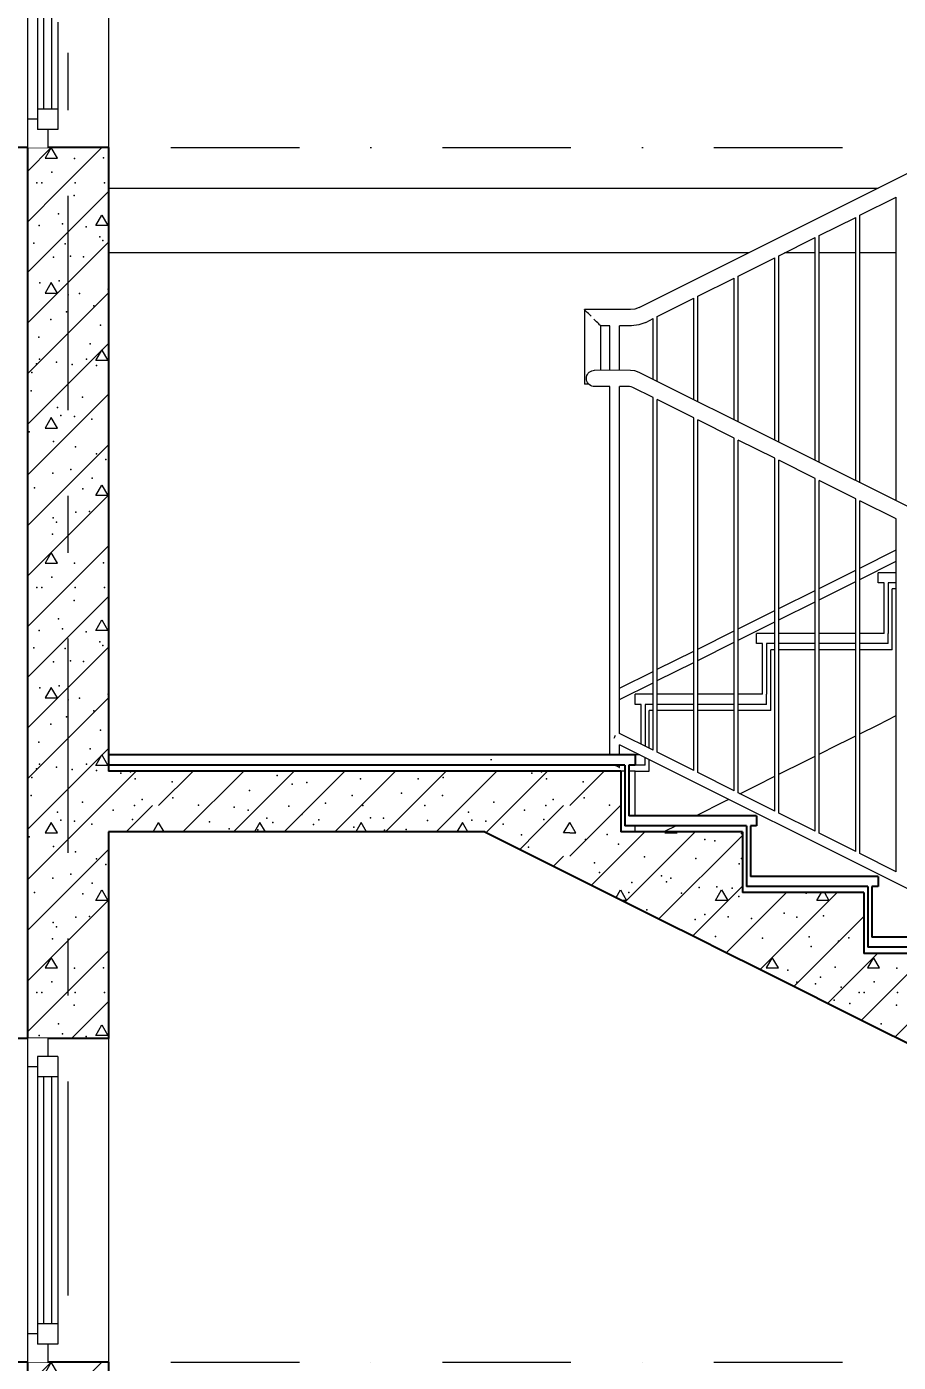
# Model space of a CAD drawing. Header units: millimetres. Extents: x 18162 to 7085488, y 72188 to 247925.
# Drawn here: x 3665227 to 3667379, y 95118 to 98417 of the extents above; entities that cross this region are included whole.
import ezdxf
from ezdxf.enums import TextEntityAlignment as Align

# ---------------------------------------------------------------- set-up
doc = ezdxf.new("R2010")
doc.units = ezdxf.units.MM
doc.header["$MEASUREMENT"] = 0
for name, pattern in [('Dot & Dashed', [670.277762, 317.5, -176.388889, 0, -176.388874]), ('Double Dashed', [1093.611073, 529.166651, -211.666656, 141.111112, -211.666656]), ('Wipeout_Contour', [1000, 0, -1000])]:
    doc.linetypes.add(name, pattern=pattern)
for name, color, linetype in [('Archicad Windows', 7, 'Continuous'), ('Interior - Stair & Railing', 7, 'Continuous'), ('Structural - Bearing', 7, 'Continuous'), ('Structural - Grid', 7, 'Continuous'), ('Structural - Stair & Railing', 7, 'Continuous')]:
    doc.layers.add(name, color=color, linetype=linetype)
doc.styles.add('GENERATED_STYLE_3', font='', dxfattribs={"width": 0.8})
doc.styles.get('GENERATED_STYLE_3').set_extended_font_data('ISOCPEUR MON')
doc.dimstyles.new('GENERATED_STYLE__7', dxfattribs={"dimtxt": 220.000005, "dimasz": 114, "dimexe": 0.18, "dimexo": 342.629951, "dimgap": 0, "dimtad": 1, "dimdec": 0, "dimzin": 0, "dimdsep": 46, "dimtxsty": 'GENERATED_STYLE_3', "dimblk": 'ARROWHEAD_2', "dimblk1": 'ARROWHEAD_2', "dimblk2": 'ARROWHEAD_2', "dimcen": 0.09, "dimclrd": 13, "dimclre": 13, "dimclrt": 13, "dimadec": 0, "dimazin": 0, "dimtfac": 1, "dimtdec": 4, "dimtmove": 0, "dimatfit": 3, "dimfxl": 1, "dimtolj": 1, "dimtzin": 0, "dimarcsym": 0})
pattern_1 = [(45, (3761974.73, 95468), (-111.36932, 111.36932), [0, -105, 0, -157.5]), (110, (3762324.73, 95468), (148.0016, 53.86817), [0, -77, 0, -133])]

# ---------------------------------------------------------------- blocks, each defined once
blk = doc.blocks.new('*X863', base_point=(3761974.7, 95118))
at = {"layer": 'Structural - Bearing', "color": 7, "linetype": 'Continuous', "lineweight": 9}
for p, q in [((3665229.1, 98059.3), (3665287.7, 98118)), ((3665287.7, 98118), (3665272.9, 98092)), ((3665302.9, 98092.1), (3665287.8, 98118)), ((3665312.7, 98018), (3665412.7, 98118)), ((3665272.9, 98092), (3665302.9, 98092.1))]:
    blk.add_line(p, q, dxfattribs=at)
for p in [(3665345, 98091.5), (3665417.2, 98092.6), (3665289, 98057.4), (3665252.3, 98031.3), (3665264.4, 98031.4), (3665347.1, 98031.3), (3665419.2, 98031.3)]:
    blk.add_point(p, dxfattribs=at)
blk = doc.blocks.new('*X1024', base_point=(3761974.7, 95118))
at = {"layer": 'Structural - Bearing', "color": 7, "linetype": 'Continuous', "lineweight": 9}
for p, q in [((3665229.1, 95059.3), (3665287.8, 95118)), ((3665287.8, 95118), (3665272.9, 95092)), ((3665302.9, 95092), (3665287.8, 95118)), ((3665312.8, 95018), (3665412.8, 95118)), ((3665272.9, 95092), (3665302.9, 95092))]:
    blk.add_line(p, q, dxfattribs=at)
for p in [(3665345, 95091.4), (3665417.2, 95092.6), (3665289, 95057.3), (3665252.3, 95031.2), (3665264.4, 95031.4), (3665347.1, 95031.2), (3665419.2, 95031.2)]:
    blk.add_point(p, dxfattribs=at)
blk = doc.blocks.new('*X1025', base_point=(3761974.7, 95118))
at = {"layer": 'Structural - Bearing', "color": 7, "linetype": 'Continuous', "lineweight": 9}
for p, q in [((3665229.1, 97934.3), (3665312.7, 98018)), ((3665229.1, 97809.3), (3665429.1, 98009.3)), ((3665397.6, 97925.4), (3665412.8, 97951.4)), ((3665412.8, 97951.4), (3665427.7, 97925.4)), ((3665427.7, 97925.4), (3665397.6, 97925.4)), ((3665229.1, 97684.3), (3665429.1, 97884.3)), ((3665287.8, 97784.7), (3665272.9, 97758.7)), ((3665302.9, 97758.7), (3665287.8, 97784.7)), ((3665229.1, 97559.3), (3665429.1, 97759.3)), ((3665272.9, 97758.7), (3665302.9, 97758.7)), ((3665229.1, 97434.3), (3665429.1, 97634.3)), ((3665397.6, 97592.1), (3665412.8, 97618.1)), ((3665412.8, 97618.1), (3665427.7, 97592)), ((3665427.7, 97592), (3665397.6, 97592.1)), ((3665229.1, 97309.3), (3665429.1, 97509.3)), ((3665287.8, 97451.4), (3665272.9, 97425.4)), ((3665302.9, 97425.4), (3665287.8, 97451.4)), ((3665272.9, 97425.4), (3665302.9, 97425.4)), ((3665229.1, 97184.3), (3665429.1, 97384.3)), ((3665397.6, 97258.7), (3665412.8, 97284.7)), ((3665412.8, 97284.7), (3665427.7, 97258.7)), ((3665287.8, 97118), (3665429.1, 97259.3)), ((3665427.7, 97258.7), (3665397.6, 97258.7)), ((3665229.1, 96934.3), (3665412.8, 97118)), ((3665229.1, 97059.3), (3665287.8, 97118)), ((3665287.8, 97118), (3665272.9, 97092)), ((3665302.9, 97092), (3665287.8, 97118)), ((3665412.8, 97118), (3665429.1, 97134.3)), ((3665272.9, 97092), (3665302.9, 97092)), ((3665229.1, 96809.3), (3665429.1, 97009.3)), ((3665397.6, 96925.4), (3665412.8, 96951.4)), ((3665412.8, 96951.4), (3665427.7, 96925.3)), ((3665427.7, 96925.3), (3665397.6, 96925.4)), ((3665229.1, 96684.3), (3665429.1, 96884.3)), ((3665287.8, 96784.7), (3665272.9, 96758.7)), ((3665302.9, 96758.7), (3665287.8, 96784.7)), ((3665229.1, 96559.3), (3665429.1, 96759.3)), ((3665272.9, 96758.7), (3665302.9, 96758.7)), ((3665229.1, 96434.3), (3665429.1, 96634.3)), ((3665397.6, 96592), (3665412.8, 96618)), ((3665412.8, 96618), (3665427.7, 96592)), ((3665427.7, 96592), (3665397.6, 96592)), ((3665229.1, 96309.3), (3665429.1, 96509.3)), ((3665287.8, 96451.4), (3665272.9, 96425.3)), ((3665272.9, 96425.3), (3665302.9, 96425.4)), ((3665302.9, 96425.4), (3665287.8, 96451.4)), ((3665229.1, 96184.3), (3665429.1, 96384.3)), ((3665287.8, 96118), (3665429.1, 96259.3)), ((3665397.6, 96258.7), (3665412.8, 96284.7)), ((3665427.7, 96258.7), (3665397.6, 96258.7)), ((3665412.8, 96284.7), (3665427.7, 96258.7)), ((3665412.8, 96118), (3665429.1, 96134.3)), ((3665229.1, 95934.3), (3665412.8, 96118)), ((3665229.1, 96059.3), (3665287.8, 96118)), ((3665287.8, 96118), (3665272.9, 96092)), ((3665272.9, 96092), (3665302.9, 96092)), ((3665302.9, 96092), (3665287.8, 96118)), ((3665337.8, 95918), (3665429.1, 96009.3)), ((3665397.6, 95925.4), (3665412.8, 95951.4)), ((3665427.7, 95925.3), (3665397.6, 95925.4)), ((3665412.8, 95951.4), (3665427.7, 95925.3))]:
    blk.add_line(p, q, dxfattribs=at)
for p in [(3665344.5, 97999.7), (3665306.1, 97954.3), (3665257.8, 97925.4), (3665315.8, 97929.7), (3665374.1, 97922.3), (3665244.8, 97882.3), (3665322.1, 97880.8), (3665408, 97897.7), (3665414.8, 97888.5), (3665229.4, 97843.7), (3665293, 97847.8), (3665335.1, 97850.3), (3665367.7, 97848.6), (3665367.7, 97848.6), (3665259.9, 97783.7), (3665307.6, 97788.9), (3665329.5, 97754.1), (3665357.8, 97758), (3665428.6, 97768.5), (3665325.2, 97712.6), (3665393.3, 97726.9), (3665286.5, 97693.8), (3665409.1, 97679.6), (3665256.8, 97649.6), (3665383.9, 97633.5), (3665251, 97584.1), (3665258.7, 97595.5), (3665300.9, 97588.2), (3665339.1, 97582.5), (3665374.6, 97595.5), (3665399.7, 97579.5), (3665240.2, 97562.4), (3665238.5, 97517.6), (3665303.1, 97476.4), (3665365.1, 97501.5), (3665311.4, 97456.6), (3665345.3, 97454.3), (3665388.3, 97447.3), (3665233.1, 97416), (3665293.2, 97392), (3665348, 97379.1), (3665399.4, 97361.5), (3665422.5, 97347.6), (3665291.4, 97313.7), (3665336.2, 97323.3), (3665246.4, 97278.1), (3665388.5, 97301.3), (3665365.4, 97275), (3665348.5, 97217.4), (3665382.4, 97219.4), (3665292.7, 97203.9), (3665300.5, 97193.1), (3665291.2, 97163.7), (3665345, 97091.4), (3665417.2, 97092.6), (3665289, 97057.4), (3665252.3, 97031.3), (3665264.4, 97031.4), (3665347.1, 97031.3), (3665419.2, 97031.3), (3665344.5, 96999.7), (3665306.1, 96954.3), (3665257.8, 96925.4), (3665315.8, 96929.6), (3665374.1, 96922.3), (3665244.8, 96882.3), (3665408, 96897.7), (3665414.8, 96888.5), (3665322.1, 96880.8), (3665335.1, 96850.2), (3665367.7, 96848.6), (3665367.7, 96848.6), (3665229.4, 96843.7), (3665293, 96847.8), (3665259.9, 96783.7), (3665307.6, 96788.9), (3665329.5, 96754.1), (3665357.8, 96758), (3665428.6, 96768.5), (3665393.3, 96726.9), (3665286.5, 96693.8), (3665325.2, 96712.5), (3665409.1, 96679.6), (3665256.8, 96649.6), (3665383.9, 96633.5), (3665258.7, 96595.5), (3665300.9, 96588.2), (3665374.6, 96595.5), (3665240.2, 96562.4), (3665251, 96584.1), (3665339.1, 96582.5), (3665399.7, 96579.5), (3665238.5, 96517.6), (3665365.1, 96501.5), (3665303.1, 96476.4), (3665311.4, 96456.6), (3665345.3, 96454.3), (3665388.3, 96447.3), (3665233.1, 96416), (3665293.2, 96392), (3665348, 96379.1), (3665399.4, 96361.5), (3665336.2, 96323.3), (3665422.5, 96347.6), (3665291.4, 96313.7), (3665388.5, 96301.3), (3665246.4, 96278.1), (3665365.4, 96275), (3665292.7, 96203.9), (3665300.5, 96193.1), (3665348.5, 96217.4), (3665382.4, 96219.4), (3665291.2, 96163.7), (3665345, 96091.4), (3665417.2, 96092.6), (3665289, 96057.4), (3665252.3, 96031.3), (3665264.4, 96031.4), (3665347.1, 96031.3), (3665419.2, 96031.3), (3665344.5, 95999.7), (3665257.8, 95925.3), (3665306.1, 95954.3), (3665315.8, 95929.6), (3665374.1, 95922.3)]:
    blk.add_point(p, dxfattribs=at)
blk = doc.blocks.new('*X1031', base_point=(3761974.7, 95118))
at = {"layer": 'Structural - Stair & Railing', "color": 7, "linetype": 'Continuous', "lineweight": 9}
for p, q in [((3666361.5, 96426.6), (3666362.9, 96428)), ((3666444.8, 96384.9), (3666487.9, 96428)), ((3666552.9, 96425.4), (3666554.4, 96428)), ((3666568, 96425.4), (3666552.9, 96425.4)), ((3666568, 96368), (3666628, 96428)), ((3666568, 96425.4), (3666583.1, 96425.4)), ((3666583.1, 96425.4), (3666581.6, 96428)), ((3666621.5, 96296.6), (3666753, 96428)), ((3666704.9, 96254.9), (3666878, 96428)), ((3666804.6, 96428), (3666803.1, 96425.3)), ((3666803.1, 96425.3), (3666833.1, 96425.4)), ((3666833.1, 96425.4), (3666831.6, 96428)), ((3666788.2, 96213.2), (3666994.1, 96419.1)), ((3666528.1, 96343.3), (3666552.9, 96368)), ((3666871.5, 96171.6), (3666994.1, 96294.1)), ((3666682.3, 96266.2), (3666693, 96284.7)), ((3666693, 96284.7), (3666707.9, 96258.7)), ((3666707.9, 96258.7), (3666697.3, 96258.7)), ((3666927.9, 96258.7), (3666943, 96284.7)), ((3666957.9, 96258.7), (3666927.9, 96258.7)), ((3666943, 96284.7), (3666957.9, 96258.7)), ((3666954.9, 96129.9), (3667103, 96278)), ((3667068, 96118), (3667228, 96278)), ((3667177.9, 96258.7), (3667189.1, 96278)), ((3667207.9, 96258.7), (3667177.9, 96258.7)), ((3667196.9, 96278), (3667207.9, 96258.7)), ((3667193, 96118), (3667294.1, 96219.1)), ((3667318, 96118), (3667328, 96128)), ((3667038.2, 96088.2), (3667068, 96118)), ((3667068, 96118), (3667053.1, 96092)), ((3667053.1, 96092), (3667083.1, 96092)), ((3667083.1, 96092), (3667068, 96118)), ((3667121.6, 96046.5), (3667193, 96118)), ((3667204.9, 96004.9), (3667318, 96118)), ((3667288.2, 95963.2), (3667443, 96118)), ((3667318, 96118), (3667303.1, 96092)), ((3667303.1, 96092), (3667333.1, 96092)), ((3667333.1, 96092), (3667318, 96118)), ((3667371.6, 95921.5), (3667568, 96118))]:
    blk.add_line(p, q, dxfattribs=at)
for p in [(3666448.8, 96420.6), (3666448.8, 96420.6), (3666660, 96421.8), (3666992.3, 96424.1), (3666466.1, 96390.4), (3666606.5, 96409.6), (3666688.2, 96397.4), (3666901.1, 96409.4), (3666926.4, 96406), (3666752.6, 96366.3), (3666879.2, 96362), (3666992.3, 96362.3), (3666628.8, 96351.6), (3666641.5, 96327.5), (3666986.1, 96349.2), (3666721.5, 96302.9), (3666794.5, 96319.8), (3666806.8, 96304.4), (3666817.7, 96313.6), (3666887.2, 96290.4), (3666930.7, 96292.2), (3666969.1, 96288.9), (3666714.1, 96278.1), (3666843.9, 96276.5), (3666985.8, 96268.3), (3667151.4, 96276.5), (3666757.9, 96235.3), (3666901.3, 96223.8), (3667097.4, 96227.1), (3666877.9, 96211.6), (3666958.8, 96218), (3667016.6, 96214.2), (3667128.8, 96217.4), (3667128.8, 96217.4), (3667194.7, 96220.9), (3666927.4, 96169.9), (3667044, 96165.3), (3667159.2, 96168.4), (3667231.7, 96158.1), (3667257.1, 96166.1), (3667163.8, 96145.2), (3667223.3, 96094), (3667375.2, 96091.4), (3667106.1, 96086.3), (3667128.3, 96056.9), (3667187.1, 96069.6), (3667319.2, 96057.4), (3667174.3, 96052.8), (3667238.2, 96044.8), (3667282.6, 96031.3), (3667294.6, 96031.4), (3667377.3, 96031.3), (3667221, 96012.1), (3667259.3, 96003.9), (3667374.7, 95999.7), (3667336.4, 95954.3)]:
    blk.add_point(p, dxfattribs=at)
blk = doc.blocks.new('*X1032', base_point=(3761974.7, 95118))
at = {"layer": 'Structural - Stair & Railing', "color": 7, "linetype": 'Continuous', "lineweight": 9}
for p, q in [((3665429.1, 96509.3), (3665497.7, 96578)), ((3665552.9, 96493), (3665637.9, 96578)), ((3665612.9, 96428), (3665762.9, 96578)), ((3665737.9, 96428), (3665887.9, 96578)), ((3665862.9, 96428), (3666012.9, 96578)), ((3665987.9, 96428), (3666137.9, 96578)), ((3666112.9, 96428), (3666262.9, 96578)), ((3666237.9, 96428), (3666387.9, 96578)), ((3666362.9, 96428), (3666512.9, 96578)), ((3666568, 96493), (3666653, 96578)), ((3665472.7, 96428), (3665537.8, 96493)), ((3666487.9, 96428), (3666552.9, 96493)), ((3666628, 96428), (3666694.1, 96494.1)), ((3665539.3, 96428), (3665552.9, 96451.4)), ((3665566.5, 96428), (3665552.9, 96451.4)), ((3665802.9, 96451.4), (3665789.5, 96428)), ((3665816.5, 96428), (3665802.9, 96451.4)), ((3666052.9, 96451.4), (3666039.5, 96428)), ((3666066.5, 96428), (3666052.9, 96451.4)), ((3666302.9, 96451.4), (3666289.5, 96428)), ((3666316.5, 96428), (3666302.9, 96451.4)), ((3666554.4, 96428), (3666568, 96451.4)), ((3666581.6, 96428), (3666568, 96451.4))]:
    blk.add_line(p, q, dxfattribs=at)
for p in [(3665459.6, 96573.2), (3665483.1, 96576.2), (3665495.2, 96559.3), (3665586.2, 96551.6), (3665845.8, 96567.1), (3666051.3, 96559.3), (3666193.5, 96559.4), (3666255.3, 96562.4), (3666474.7, 96573.2), (3666498.2, 96576.2), (3666510.3, 96559.3), (3666601.3, 96551.6), (3665777.2, 96530.4), (3665882.3, 96545.5), (3665918.8, 96549.8), (3666152.8, 96524), (3665493.6, 96492.9), (3665512.3, 96507.8), (3665588.1, 96512.2), (3665651.1, 96494.4), (3665739.3, 96488.8), (3665874.8, 96491.8), (3665964.7, 96499.1), (3666030.4, 96517.6), (3666057.5, 96492.9), (3666210.2, 96492.8), (3666253.6, 96517.6), (3666380.3, 96501.5), (3666508.7, 96492.9), (3666527.4, 96507.8), (3666603.3, 96512.2), (3666666.2, 96494.4), (3665441, 96481.6), (3665488.7, 96458.8), (3665678.9, 96452.7), (3665774.2, 96481.6), (3665820.1, 96461.8), (3665906.1, 96471.3), (3665948.6, 96457.8), (3666076, 96463), (3666108.5, 96462), (3666216.7, 96455.8), (3666318.2, 96476.4), (3666326.5, 96456.6), (3666360.4, 96454.3), (3666456.1, 96481.6), (3666503.8, 96458.8), (3666694, 96452.7), (3665727.3, 96435.7), (3665798, 96433.2), (3665834.9, 96451.3), (3665935.1, 96446.3), (3666035.1, 96439.5), (3666110.5, 96432.1), (3666164.1, 96434.2), (3666403.4, 96447.3)]:
    blk.add_point(p, dxfattribs=at)
blk = doc.blocks.new('Standard grid marker[358]_3', base_point=(3665329.1, 147118))
at = {"layer": 'Structural - Grid', "color": 13, "linetype": 'Double Dashed', "lineweight": 13}
blk.add_line((3665329.1, 146118), (3665329.1, 88118), dxfattribs=at)
at = {"layer": 'Structural - Grid', "color": 13, "lineweight": 13, "style": 'GENERATED_STYLE_3'}
blk.add_attdef('AC_MarkerText_1', text='', height=250, rotation=360, dxfattribs=at).set_placement((3665329.1, 86943), align=Align.TOP_CENTER)
blk = doc.blocks.new('*D1193', base_point=(3761974.7, 95118))
at = {"color": 13, "linetype": 'Continuous', "lineweight": 13}
for p, q in [((3661979.5, 96618), (3661979.5, 98118)), ((3665086.4, 96618), (3661867, 96618)), ((3661979.5, 95918), (3661979.5, 96618)), ((3664636.4, 95918), (3661867, 95918))]:
    blk.add_line(p, q, dxfattribs=at)
at = {"color": 12, "linetype": 'Continuous', "lineweight": 35}
for p, q in [((3661904.5, 96661.3), (3662054.5, 96574.7)), ((3661904.5, 95961.3), (3662054.5, 95874.7))]:
    blk.add_line(p, q, dxfattribs=at)
at = {"color": 13, "lineweight": 13, "insert": (3661999.4, 96083.6), "char_height": 220, "attachment_point": 7, "rotation": 90, "style": 'GENERATED_STYLE_3'}
blk.add_mtext('\\A1;{\\pql;\\fISOCPEUR MON|b0|i0|c0|p0;\\W0.800000;700}', dxfattribs=at)
blk = doc.blocks.new('ARROWHEAD_2')
at = {"color": 0, "linetype": 'Continuous', "lineweight": 0}
for p, q in [((-0.378, -0.655), (0.378, 0.655)), ((0, 0), (-1, 0))]:
    blk.add_line(p, q, dxfattribs=at)
blk = doc.blocks.new('*D1194', base_point=(3761974.7, 95118))
at = {"color": 12, "linetype": 'Continuous', "lineweight": 35}
for p, q in [((3661904.5, 98161.3), (3662054.5, 98074.7)), ((3661904.5, 96661.3), (3662054.5, 96574.7))]:
    blk.add_line(p, q, dxfattribs=at)
at = {"color": 13, "linetype": 'Continuous', "lineweight": 13}
for p, q in [((3664636.4, 98118), (3661867, 98118)), ((3661979.5, 96618), (3661979.5, 98118))]:
    blk.add_line(p, q, dxfattribs=at)
at = {"color": 13, "lineweight": 13, "insert": (3662043.3, 97108.9), "char_height": 220, "attachment_point": 7, "rotation": 90, "style": 'GENERATED_STYLE_3'}
blk.add_mtext('\\A1;{\\pql;\\fISOCPEUR MON|b0|i0|c0|p0;\\W0.800000;1,500}', dxfattribs=at)

msp = doc.modelspace()

# ---------------------------------------------------------------- hatches: boundary and pattern name
at = {"layer": 'Structural - Stair & Railing', "linetype": 'Continuous', "lineweight": 9}
h = msp.add_hatch(dxfattribs=at)
h.set_pattern_fill('Cut_Stone_0003', style=0, pattern_type=2)
h.set_pattern_definition(pattern_1)
h.paths.add_polyline_path([(3665429.1, 96593), (3666729.1, 96593), (3666729.1, 96618), (3665429.1, 96618)])
h = msp.add_hatch(dxfattribs=at)
h.set_pattern_fill('Cut_Stone_0003', style=0, pattern_type=2)
h.set_pattern_definition(pattern_1)
h.paths.add_polyline_path([(3666714.1, 96593), (3666704.1, 96593), (3666704.1, 96468), (3666714.1, 96468)])
h = msp.add_hatch(dxfattribs=at)
h.set_pattern_fill('Cut_Stone_0003', style=0, pattern_type=2)
h.set_pattern_definition(pattern_1)
h.paths.add_polyline_path([(3666704.1, 96443), (3667029.1, 96443), (3667029.1, 96468), (3666704.1, 96468)])
h = msp.add_hatch(dxfattribs=at)
h.set_pattern_fill('Cut_Stone_0003', style=0, pattern_type=2)
h.set_pattern_definition(pattern_1)
h.paths.add_polyline_path([(3667014.1, 96443), (3667004.1, 96443), (3667004.1, 96318), (3667014.1, 96318)])
h = msp.add_hatch(dxfattribs=at)
h.set_pattern_fill('Cut_Stone_0003', style=0, pattern_type=2)
h.set_pattern_definition(pattern_1)
h.paths.add_polyline_path([(3667004.1, 96318), (3667004.1, 96293), (3667329.1, 96293), (3667329.1, 96318)])
h = msp.add_hatch(dxfattribs=at)
h.set_pattern_fill('Cut_Stone_0003', style=0, pattern_type=2)
h.set_pattern_definition(pattern_1)
h.paths.add_polyline_path([(3667314.1, 96293), (3667304.1, 96293), (3667304.1, 96168), (3667314.1, 96168)])
h = msp.add_hatch(dxfattribs=at)
h.set_pattern_fill('Cut_Stone_0003', style=0, pattern_type=2)
h.set_pattern_definition(pattern_1)
h.paths.add_polyline_path([(3667304.1, 96143), (3667629.1, 96143), (3667629.1, 96168), (3667304.1, 96168)])

# ---------------------------------------------------------------- linework, layer by layer
at = {"layer": 'Archicad Windows', "color": 7, "linetype": 'Continuous', "lineweight": 9}
for p, q in [((3665429.1, 98918), (3665429.1, 98118)), ((3665254.1, 98823), (3665254.1, 98251)), ((3665304.1, 98427.7), (3665304.1, 98372.9)), ((3665304.1, 98372.9), (3665304.1, 98338.7)), ((3665304.1, 98338.7), (3665304.1, 98283.9)), ((3665304.1, 98283.9), (3665304.1, 98249.6)), ((3665429.1, 95918), (3665429.1, 95118)), ((3665304.1, 95783.9), (3665304.1, 95729.1)), ((3665304.1, 95729.1), (3665304.1, 95694.9)), ((3665304.1, 95694.9), (3665304.1, 95640.1)), ((3665304.1, 95640.1), (3665304.1, 95605.8)), ((3665304.1, 95605.8), (3665304.1, 95551)), ((3665304.1, 95551), (3665304.1, 95516.8)), ((3665304.1, 95516.8), (3665304.1, 95462)), ((3665304.1, 95462), (3665304.1, 95427.7)), ((3665304.1, 95427.7), (3665304.1, 95372.9)), ((3665304.1, 95372.9), (3665304.1, 95338.7)), ((3665304.1, 95338.7), (3665304.1, 95283.9)), ((3665304.1, 95283.9), (3665304.1, 95249.6))]:
    msp.add_line(p, q, dxfattribs=at)
at = {"layer": 'Interior - Stair & Railing', "color": 7, "linetype": 'Continuous', "lineweight": 9}
for p, q in [((3666739.6, 97723.3), (3668253.8, 98480.4)), ((3667284.1, 97950.8), (3667374.1, 97995.8)), ((3667374.1, 97245.5), (3667374.1, 97995.8)), ((3667184.1, 97900.8), (3667274.1, 97945.8)), ((3667274.1, 97295.5), (3667274.1, 97945.8)), ((3667284.1, 97290.5), (3667284.1, 97950.8)), ((3667084.1, 97850.8), (3667174.1, 97895.8)), ((3667174.1, 97345.5), (3667174.1, 97895.8)), ((3667184.1, 97340.5), (3667184.1, 97900.8)), ((3666984.1, 97800.8), (3667074.1, 97845.8)), ((3667074.1, 97395.5), (3667074.1, 97845.8)), ((3667084.1, 97390.5), (3667084.1, 97850.8)), ((3666884.1, 97750.8), (3666974.1, 97795.8)), ((3666974.1, 97445.5), (3666974.1, 97795.8)), ((3666984.1, 97440.5), (3666984.1, 97800.8)), ((3666784.1, 97700.8), (3666874.1, 97745.8)), ((3666874.1, 97495.5), (3666874.1, 97745.8)), ((3666884.1, 97490.5), (3666884.1, 97750.8)), ((3666717.8, 97718.1), (3666604.1, 97718)), ((3666604.4, 97717.7), (3666604.1, 97718)), ((3666604.1, 97718), (3666604.1, 97534)), ((3666605.3, 97716.8), (3666604.4, 97717.7)), ((3666606.7, 97715.3), (3666605.3, 97716.8)), ((3666608.7, 97713.3), (3666606.7, 97715.3)), ((3666611.2, 97710.9), (3666608.7, 97713.3)), ((3666614.1, 97708), (3666611.2, 97710.9)), ((3666617.2, 97704.9), (3666614.1, 97708)), ((3666729, 97719.4), (3666717.8, 97718.1)), ((3666739.6, 97723.3), (3666729, 97719.4)), ((3666620.6, 97701.5), (3666617.2, 97704.9)), ((3666630.9, 97691.2), (3666627.5, 97694.6)), ((3666634.1, 97688), (3666630.9, 97691.2)), ((3666636.9, 97685.2), (3666634.1, 97688)), ((3666639.4, 97682.7), (3666636.9, 97685.2)), ((3666641.4, 97680.7), (3666639.4, 97682.7)), ((3666642.8, 97679.3), (3666641.4, 97680.7)), ((3666643.8, 97678.4), (3666642.8, 97679.3)), ((3666644.1, 97678.1), (3666643.8, 97678.4)), ((3666667.1, 97678.1), (3666644.1, 97678.1)), ((3666644.1, 97678.1), (3666644.1, 97568)), ((3666667.1, 97567.9), (3666667.1, 97678.1)), ((3666720.2, 97678.2), (3666691.1, 97678.1)), ((3666691.1, 97567.9), (3666691.1, 97678.1)), ((3666738.3, 97680.3), (3666720.2, 97678.2)), ((3666755.4, 97686.5), (3666738.3, 97680.3)), ((3666755.4, 97686.5), (3666774.1, 97695.8)), ((3666774.1, 97545.5), (3666774.1, 97695.8)), ((3666784.1, 97540.5), (3666784.1, 97700.8)), ((3666609, 97548), (3666609.3, 97551.5)), ((3666609.3, 97544.5), (3666609, 97548)), ((3666609.3, 97551.5), (3666610.3, 97554.8)), ((3666610.2, 97541.2), (3666609.3, 97544.5)), ((3666611.7, 97538), (3666610.2, 97541.2)), ((3666610.3, 97554.8), (3666611.7, 97558)), ((3666611.7, 97558), (3666613.7, 97560.9)), ((3666613.7, 97560.9), (3666616.2, 97563.3)), ((3666616.2, 97563.3), (3666619.1, 97565.3)), ((3666619.1, 97565.3), (3666622.2, 97566.8)), ((3666622.2, 97566.8), (3666625.6, 97567.7)), ((3666625.6, 97567.7), (3666629.1, 97568)), ((3666717.8, 97567.9), (3666629.1, 97568)), ((3666729, 97566.6), (3666717.8, 97567.9)), ((3666739.6, 97562.7), (3666729, 97566.6)), ((3669418.5, 96223.3), (3666739.6, 97562.7)), ((3666604.4, 97534), (3666604.1, 97534)), ((3666605.3, 97534), (3666604.4, 97534)), ((3666606.7, 97534), (3666605.3, 97534)), ((3666608.7, 97534), (3666606.7, 97534)), ((3666611.2, 97534), (3666608.7, 97534)), ((3666614.1, 97534), (3666611.2, 97534)), ((3666613.7, 97535.2), (3666611.7, 97538)), ((3666616.2, 97532.7), (3666613.7, 97535.2)), ((3666614.9, 97534), (3666614.1, 97534)), ((3666619, 97530.7), (3666616.2, 97532.7)), ((3666622.2, 97529.2), (3666619, 97530.7)), ((3666625.6, 97528.3), (3666622.2, 97529.2)), ((3666629, 97528), (3666625.6, 97528.3)), ((3666667.1, 97527.9), (3666629, 97528)), ((3666667.1, 96618), (3666667.1, 97527.9)), ((3666715.5, 97527.9), (3666691.1, 97527.9)), ((3666691.1, 96671), (3666691.1, 97527.9)), ((3666719.8, 97527.4), (3666715.5, 97527.9)), ((3666723.8, 97525.9), (3666719.8, 97527.4)), ((3666774.1, 97500.8), (3666723.8, 97525.9)), ((3666774.1, 96629.5), (3666774.1, 97500.8)), ((3666874.1, 97450.8), (3666784.1, 97495.8)), ((3666784.1, 96624.5), (3666784.1, 97495.8)), ((3666874.1, 96579.5), (3666874.1, 97450.8)), ((3666974.1, 97400.8), (3666884.1, 97445.8)), ((3666884.1, 96574.5), (3666884.1, 97445.8)), ((3666974.1, 96529.5), (3666974.1, 97400.8)), ((3667074.1, 97350.8), (3666984.1, 97395.8)), ((3666984.1, 96524.5), (3666984.1, 97395.8)), ((3667074.1, 96479.5), (3667074.1, 97350.8)), ((3667174.1, 97300.8), (3667084.1, 97345.8)), ((3667084.1, 96474.5), (3667084.1, 97345.8)), ((3667174.1, 96429.5), (3667174.1, 97300.8)), ((3667274.1, 97250.8), (3667184.1, 97295.8)), ((3667184.1, 96424.5), (3667184.1, 97295.8)), ((3667274.1, 96379.5), (3667274.1, 97250.8)), ((3667374.1, 97200.8), (3667284.1, 97245.8)), ((3667284.1, 96374.5), (3667284.1, 97245.8)), ((3667374.1, 96329.5), (3667374.1, 97200.8)), ((3667284.1, 97079.5), (3667374.1, 97124.5)), ((3667284.1, 97051.5), (3667374.1, 97096.5)), ((3667184.1, 97029.5), (3667274.1, 97074.5)), ((3667184.1, 97001.5), (3667274.1, 97046.5)), ((3667084.1, 96979.5), (3667174.1, 97024.5)), ((3667084.1, 96951.5), (3667174.1, 96996.5)), ((3666984.1, 96929.5), (3667074.1, 96974.5)), ((3666884.1, 96879.5), (3666974.1, 96924.5)), ((3666984.1, 96901.5), (3667074.1, 96946.5)), ((3666884.1, 96851.5), (3666974.1, 96896.5)), ((3666784.1, 96829.5), (3666874.1, 96874.5)), ((3666691.1, 96783), (3666774.1, 96824.5)), ((3666784.1, 96801.5), (3666874.1, 96846.5)), ((3666691.1, 96755), (3666774.1, 96796.5)), ((3666677.3, 96659.5), (3666678.1, 96661.1)), ((3666678.1, 96661.1), (3666679.1, 96663)), ((3666679.1, 96663), (3666680, 96664.9)), ((3666680, 96664.9), (3666680.8, 96666.5)), ((3666774.1, 96629.5), (3666691.1, 96671)), ((3667467.1, 96255), (3666691.1, 96643)), ((3666691.1, 96618), (3666691.1, 96643)), ((3666874.1, 96579.5), (3666784.1, 96624.5)), ((3666679.1, 96593), (3666681.1, 96592)), ((3666681.1, 96592), (3666683.2, 96591)), ((3666683.2, 96591), (3666685.1, 96590)), ((3666685.1, 96590), (3666686.8, 96589.1)), ((3666686.8, 96589.1), (3666688.2, 96588.4)), ((3666688.2, 96588.4), (3666689.4, 96587.8)), ((3666689.4, 96587.8), (3666690.3, 96587.4)), ((3666690.3, 96587.4), (3666690.9, 96587.1)), ((3666690.9, 96587.1), (3666691.1, 96587)), ((3666691.1, 96587), (3666691.1, 96593)), ((3666974.1, 96529.5), (3666884.1, 96574.5)), ((3667074.1, 96479.5), (3666984.1, 96524.5)), ((3667174.1, 96429.5), (3667084.1, 96474.5)), ((3667274.1, 96379.5), (3667184.1, 96424.5)), ((3667374.1, 96329.5), (3667284.1, 96374.5))]:
    msp.add_line(p, q, dxfattribs=at)
at = {"layer": 'Structural - Bearing', "color": 7, "linetype": 'Continuous', "lineweight": 25}
for p, q in [((3665229.1, 98118), (3665229.1, 98018)), ((3665429.1, 98118), (3665429.1, 98018)), ((3665229.1, 98018), (3665229.1, 95918)), ((3665429.1, 98018), (3665429.1, 96618)), ((3665429.1, 96618), (3665429.1, 96593)), ((3665429.1, 96593), (3665429.1, 96578)), ((3665429.1, 96428), (3665429.1, 95918)), ((3665229.1, 95118), (3665229.1, 95018)), ((3665429.1, 95118), (3665429.1, 95018))]:
    msp.add_line(p, q, dxfattribs=at)
at = {"layer": 'Structural - Bearing', "color": 7, "linetype": 'Continuous', "lineweight": 9}
for p, q in [((3665429.1, 98018), (3667329.1, 98018)), ((3667009.1, 97858), (3665429.1, 97858)), ((3667174.1, 97858), (3667098.5, 97858)), ((3667274.1, 97858), (3667184, 97858)), ((3667374.1, 97858), (3667284, 97858))]:
    msp.add_line(p, q, dxfattribs=at)
at = {"layer": 'Structural - Bearing', "color": 7, "linetype": 'Continuous', "lineweight": 25, "flags": 128}
for points in [[(3665429.1, 98118), (3665279.1, 98118), (3665229.1, 98118), (3665079.1, 98118), (3665029.1, 98118), (3664979.1, 98118)], [(3665429.1, 95918), (3665279.1, 95918), (3665229.1, 95918), (3665079.1, 95918), (3665029.1, 95918), (3664979.1, 95918)], [(3665429.1, 95118), (3665279.1, 95118), (3665229.1, 95118), (3665079.1, 95118), (3665029.1, 95118), (3664979.1, 95118)]]:
    msp.add_lwpolyline(points, dxfattribs=at)
at = {"layer": 'Structural - Stair & Railing', "color": 7, "linetype": 'Continuous', "lineweight": 9}
for p, q in [((3667374.1, 97068), (3667329.1, 97068)), ((3667329.1, 97043), (3667329.1, 97068)), ((3667344.1, 97043), (3667329.1, 97043)), ((3667344.1, 96918), (3667344.1, 97043)), ((3667354.1, 97043), (3667354.1, 96918)), ((3667374.1, 97043), (3667354.1, 97043)), ((3667364.1, 96878), (3667364.1, 97028)), ((3667374.1, 97028), (3667364.1, 97028)), ((3667074.1, 96918), (3667029.1, 96918)), ((3667029.1, 96893), (3667029.1, 96918)), ((3667174.1, 96918), (3667084.1, 96918)), ((3667274.1, 96918), (3667184.1, 96918)), ((3667344.1, 96918), (3667284.1, 96918)), ((3667354.1, 96893), (3667354.1, 96918)), ((3667044.1, 96893), (3667029.1, 96893)), ((3667044.1, 96768), (3667044.1, 96893)), ((3667054.1, 96893), (3667054.1, 96768)), ((3667074.1, 96893), (3667054.1, 96893)), ((3667174.1, 96893), (3667084.1, 96893)), ((3667274.1, 96893), (3667184.1, 96893)), ((3667354.1, 96893), (3667284.1, 96893)), ((3667064.1, 96728), (3667064.1, 96878)), ((3667074.1, 96878), (3667064.1, 96878)), ((3667174.1, 96878), (3667084.1, 96878)), ((3667274.1, 96878), (3667184.1, 96878)), ((3667364.1, 96878), (3667284.1, 96878)), ((3666774.1, 96768), (3666729.1, 96768)), ((3666729.1, 96743), (3666729.1, 96768)), ((3666874.1, 96768), (3666784.1, 96768)), ((3666974.1, 96768), (3666884.1, 96768)), ((3667044.1, 96768), (3666984.1, 96768)), ((3667054.1, 96743), (3667054.1, 96768)), ((3666744.1, 96743), (3666729.1, 96743)), ((3666744.1, 96644.5), (3666744.1, 96743)), ((3666754.1, 96743), (3666754.1, 96639.5)), ((3666774.1, 96743), (3666754.1, 96743)), ((3666764.1, 96634.5), (3666764.1, 96728)), ((3666774.1, 96728), (3666764.1, 96728)), ((3666874.1, 96743), (3666784.1, 96743)), ((3666874.1, 96728), (3666784.1, 96728)), ((3666974.1, 96743), (3666884.1, 96743)), ((3666974.1, 96728), (3666884.1, 96728)), ((3667054.1, 96743), (3666984.1, 96743)), ((3667064.1, 96728), (3666984.1, 96728)), ((3667284.1, 96670.3), (3667329.1, 96692.8)), ((3667329.1, 96692.8), (3667374.1, 96715.3)), ((3667229.1, 96642.8), (3667254.1, 96655.3)), ((3667254.1, 96655.3), (3667274.1, 96665.3)), ((3666741.1, 96618), (3666729.1, 96618)), ((3667184.1, 96620.3), (3667229.1, 96642.8)), ((3666754.1, 96593), (3666729.1, 96593)), ((3666754.1, 96593), (3666754.1, 96611.5)), ((3666764.1, 96578), (3666764.1, 96606.5)), ((3667104.1, 96580.3), (3667129.1, 96592.8)), ((3667129.1, 96592.8), (3667174.1, 96615.3)), ((3666704.1, 96578), (3666694.1, 96578)), ((3666729.1, 96578), (3666714.1, 96578)), ((3666729.1, 96578), (3666764.1, 96578)), ((3666729.1, 96468), (3666729.1, 96578)), ((3667029.1, 96542.8), (3667074.1, 96565.3)), ((3667084.1, 96570.3), (3667104.1, 96580.3)), ((3666988.2, 96522.4), (3667029.1, 96542.8)), ((3666879.5, 96468), (3666954.1, 96505.3)), ((3666954.1, 96505.3), (3666960.3, 96508.4)), ((3666729.1, 96428), (3666729.1, 96443)), ((3666799.5, 96428), (3666804.1, 96430.3)), ((3666804.1, 96430.3), (3666829.5, 96443))]:
    msp.add_line(p, q, dxfattribs=at)
at = {"layer": 'Structural - Stair & Railing', "color": 7, "linetype": 'Continuous', "lineweight": 25}
for p, q in [((3666729.1, 96618), (3665429.1, 96618)), ((3666729.1, 96618), (3666729.1, 96593)), ((3666704.1, 96593), (3665429.1, 96593)), ((3666704.1, 96593), (3666704.1, 96468)), ((3666714.1, 96593), (3666714.1, 96468)), ((3666729.1, 96593), (3666714.1, 96593)), ((3666694.1, 96578), (3665429.1, 96578)), ((3666694.1, 96578), (3666694.1, 96428)), ((3666704.1, 96468), (3666704.1, 96443)), ((3667029.1, 96468), (3666714.1, 96468)), ((3667029.1, 96468), (3667029.1, 96443)), ((3666358.6, 96428), (3665429.1, 96428)), ((3666994.1, 96428), (3666694.1, 96428)), ((3667004.1, 96443), (3666704.1, 96443)), ((3666994.1, 96428), (3666994.1, 96278)), ((3667004.1, 96443), (3667004.1, 96318)), ((3667014.1, 96443), (3667014.1, 96318)), ((3667029.1, 96443), (3667014.1, 96443)), ((3667004.1, 96318), (3667004.1, 96293)), ((3667304.1, 96293), (3667004.1, 96293)), ((3667329.1, 96318), (3667014.1, 96318)), ((3667304.1, 96293), (3667304.1, 96168)), ((3667314.1, 96293), (3667314.1, 96168)), ((3667329.1, 96293), (3667314.1, 96293)), ((3667329.1, 96318), (3667329.1, 96293)), ((3667294.1, 96278), (3666994.1, 96278)), ((3667294.1, 96278), (3667294.1, 96128)), ((3667304.1, 96168), (3667304.1, 96143)), ((3667429.1, 96168), (3667314.1, 96168)), ((3667594.1, 96128), (3667294.1, 96128)), ((3667604.1, 96143), (3667304.1, 96143))]:
    msp.add_line(p, q, dxfattribs=at)
at = {"layer": 'Structural - Stair & Railing', "color": 7, "linetype": 'Continuous', "lineweight": 25, "flags": 128}
msp.add_lwpolyline([(3666358.6, 96428), (3666804.1, 96205.3), (3666879.1, 96167.8), (3666954.1, 96130.3), (3667029.1, 96092.8), (3667129.1, 96042.8), (3667229.1, 95992.8), (3667329.1, 95942.8), (3667404.1, 95905.3)], dxfattribs=at)

# ---------------------------------------------------------------- block references
at = {"layer": 'Structural - Bearing', "lineweight": 0}
for name in ['*X863', '*X1025', '*X1024']:
    msp.add_blockref(name, (3761974.7, 95118), dxfattribs=at)
at = {"layer": 'Structural - Stair & Railing', "lineweight": 0}
for name in ['*X1032', '*X1031']:
    msp.add_blockref(name, (3761974.7, 95118), dxfattribs=at)

# ---------------------------------------------------------------- wipeouts: each hides what was drawn before it
at = {"color": 254, "linetype": 'Wipeout_Contour', "lineweight": 0, "ltscale": 14666375.93180454}
msp.add_wipeout([(3665254.1, 98213), (3665254.1, 98163), (3665304.1, 98163), (3665304.1, 98213)], dxfattribs=at).dxf.layer = 'Archicad Windows'
at = {"color": 254, "linetype": 'Wipeout_Contour', "lineweight": 0, "ltscale": 14666128.26429247}
msp.add_wipeout([(3665254.1, 95823), (3665304.1, 95823), (3665304.1, 95873), (3665254.1, 95873)], dxfattribs=at).dxf.layer = 'Archicad Windows'
at = {"color": 254, "linetype": 'Wipeout_Contour', "lineweight": 0, "ltscale": 14666059.48864174}
msp.add_wipeout([(3665254.1, 95213), (3665254.1, 95163), (3665304.1, 95163), (3665304.1, 95213)], dxfattribs=at).dxf.layer = 'Archicad Windows'

# ---------------------------------------------------------------- next in the draw order: linework, layer by layer
at = {"layer": 'Archicad Windows', "color": 7, "linetype": 'Continuous', "lineweight": 9}
for p, q in [((3665269.1, 98823), (3665269.1, 98213)), ((3665289.1, 98213), (3665289.1, 98823)), ((3665254.1, 98251), (3665254.1, 98213)), ((3665304.1, 98249.6), (3665304.1, 98217.8)), ((3665304.1, 98213), (3665254.1, 98213)), ((3665304.1, 98217.8), (3665304.1, 98213)), ((3665304.1, 98213), (3665304.1, 98163)), ((3665304.1, 95873), (3665304.1, 95823)), ((3665254.1, 95823), (3665254.1, 95251)), ((3665304.1, 95823), (3665254.1, 95823)), ((3665269.1, 95823), (3665269.1, 95213)), ((3665289.1, 95213), (3665289.1, 95823)), ((3665304.1, 95823), (3665304.1, 95818.2)), ((3665304.1, 95818.2), (3665304.1, 95783.9)), ((3665254.1, 95251), (3665254.1, 95213)), ((3665304.1, 95249.6), (3665304.1, 95217.8)), ((3665304.1, 95213), (3665254.1, 95213)), ((3665304.1, 95217.8), (3665304.1, 95213)), ((3665304.1, 95213), (3665304.1, 95163))]:
    msp.add_line(p, q, dxfattribs=at)

# ---------------------------------------------------------------- next in the draw order: wipeouts: each hides what was drawn before it
at = {"color": 254, "linetype": 'Wipeout_Contour', "lineweight": 0, "ltscale": 21999408.87209438}
msp.add_wipeout([(3665254.1, 98188), (3665229.1, 98188), (3665229.1, 98118), (3665279.1, 98118), (3665279.1, 98163), (3665254.1, 98163)], dxfattribs=at).dxf.layer = 'Archicad Windows'
at = {"color": 254, "linetype": 'Wipeout_Contour', "lineweight": 0, "ltscale": 21999047.40811011}
msp.add_wipeout([(3665279.1, 95873), (3665279.1, 95918), (3665229.1, 95918), (3665229.1, 95848), (3665254.1, 95848), (3665254.1, 95873)], dxfattribs=at).dxf.layer = 'Archicad Windows'
at = {"color": 254, "linetype": 'Wipeout_Contour', "lineweight": 0, "ltscale": 21998934.35923339}
msp.add_wipeout([(3665254.1, 95188), (3665229.1, 95188), (3665229.1, 95118), (3665279.1, 95118), (3665279.1, 95163), (3665254.1, 95163)], dxfattribs=at).dxf.layer = 'Archicad Windows'

# ---------------------------------------------------------------- next in the draw order: linework, layer by layer
at = {"color": 8, "linetype": 'Dot & Dashed', "lineweight": 13}
for p, q in [((3658879.3, 98118), (3689916.5, 98118)), ((3658879.3, 95118), (3689916.5, 95118))]:
    msp.add_line(p, q, dxfattribs=at)
at = {"layer": 'Archicad Windows', "color": 7, "linetype": 'Continuous', "lineweight": 9}
for p, q in [((3665229.1, 98848), (3665229.1, 98188)), ((3665229.1, 98188), (3665229.1, 98118)), ((3665254.1, 98188), (3665229.1, 98188)), ((3665279.1, 98163), (3665279.1, 98118)), ((3665229.1, 95918), (3665229.1, 95848)), ((3665279.1, 95918), (3665279.1, 95873)), ((3665229.1, 95848), (3665229.1, 95188)), ((3665254.1, 95848), (3665229.1, 95848)), ((3665229.1, 95188), (3665229.1, 95118)), ((3665254.1, 95188), (3665229.1, 95188)), ((3665279.1, 95163), (3665279.1, 95118))]:
    msp.add_line(p, q, dxfattribs=at)
at = {"layer": 'Archicad Windows', "color": 7, "linetype": 'Continuous', "lineweight": 9, "flags": 128}
for points in [[(3665254.1, 98213), (3665254.1, 98188), (3665254.1, 98163)], [(3665304.1, 98163), (3665279.1, 98163), (3665254.1, 98163)], [(3665254.1, 95873), (3665254.1, 95848), (3665254.1, 95823)], [(3665304.1, 95873), (3665279.1, 95873), (3665254.1, 95873)], [(3665254.1, 95213), (3665254.1, 95188), (3665254.1, 95163)], [(3665304.1, 95163), (3665279.1, 95163), (3665254.1, 95163)]]:
    msp.add_lwpolyline(points, dxfattribs=at)

# ---------------------------------------------------------------- next in the draw order: block references
at = {"layer": 'Structural - Grid', "color": 13, "linetype": 'Continuous', "lineweight": 13}
msp.add_blockref('Standard grid marker[358]_3', (3665329.1, 147118), dxfattribs=at)

# ---------------------------------------------------------------- next in the draw order: dimensions: what is measured, and where the dimension line sits
at = {"color": 13, "linetype": 'Continuous', "lineweight": 13}
for base, p1, p2, picture, middle in [((3661979.5, 98118), (3665429.1, 96618), (3664979.1, 98118), '*D1194', (3661825.5, 97477.5)), ((3661979.5, 96618), (3664979.1, 95918), (3665429.1, 96618), '*D1193', (3661825.5, 96334.7))]:
    dim = msp.add_linear_dim(base=base, p1=p1, p2=p2, angle=90, dimstyle='GENERATED_STYLE__7', dxfattribs=at)
    dim.commit()
    dim.dimension.update_dxf_attribs({"geometry": picture, "text_midpoint": middle, "dimtype": 160, "text_rotation": 90})

doc.saveas('drawing.dxf')
